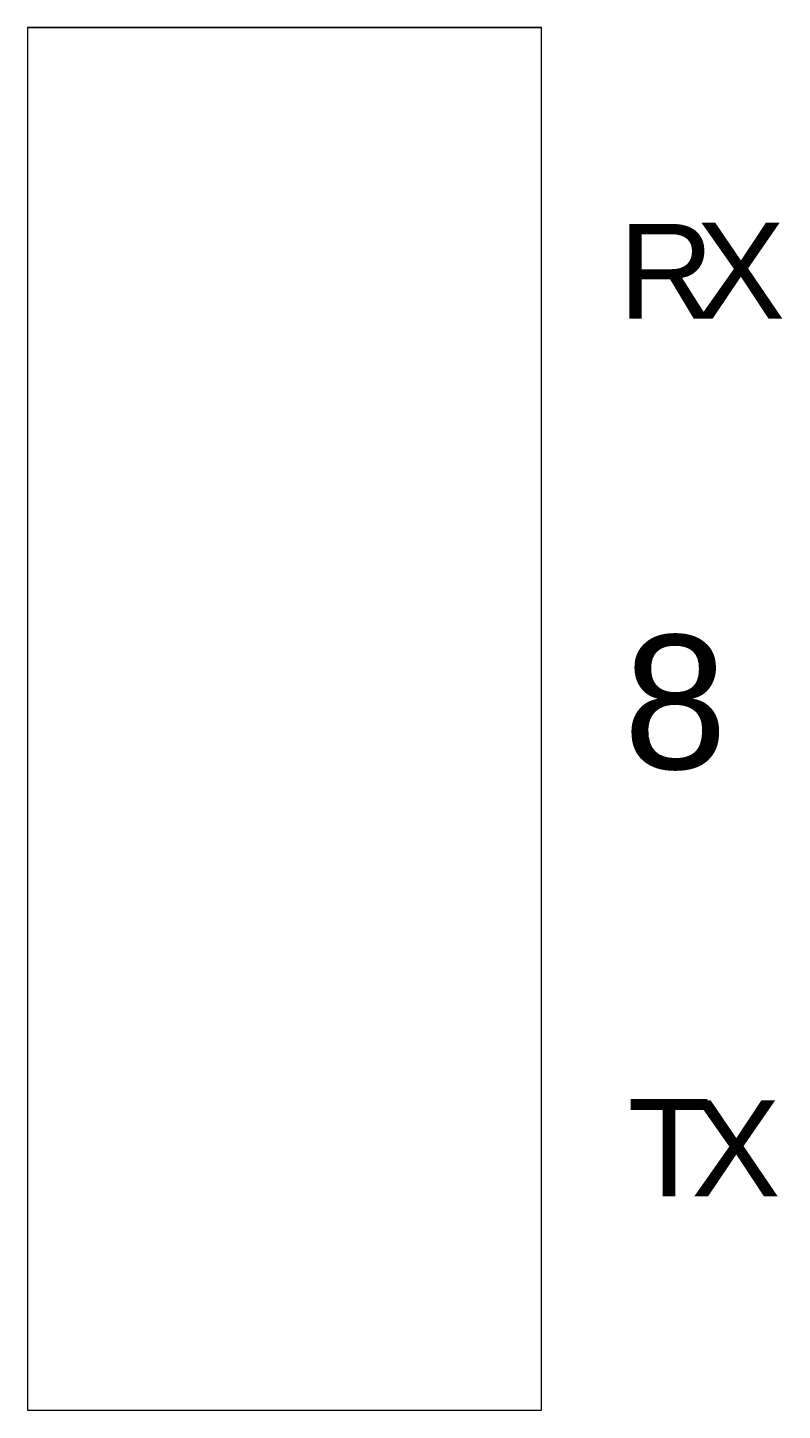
# Model space of a CAD drawing. Header units: millimetres. Extents: x 1359 to 3577, y 1336 to 3557.
# Drawn here: x 3141.37 to 3155.41, y 3263.36 to 3289.06 of the extents above; entities that cross this region are included whole.
import ezdxf

# ---------------------------------------------------------------- set-up
doc = ezdxf.new("R2010")
doc.units = ezdxf.units.MM
doc.layers.add('000-PI-Oprema', color=30, linetype='Continuous', lineweight=5)
doc.styles.add('Arial$001H0', font='arial.ttf')

msp = doc.modelspace()

# ---------------------------------------------------------------- linework, layer by layer
at = {"layer": '000-PI-Oprema', "color": 0, "linetype": 'ByBlock', "lineweight": 0}
for points in [[(3141.369, 3263.356), (3150.924, 3263.356), (3150.924, 3289.061), (3141.369, 3289.061)], [(3141.369, 3263.356), (3150.924, 3263.356), (3150.924, 3289.06), (3141.369, 3289.06)]]:
    msp.add_lwpolyline(points, close=True, dxfattribs=at)

# ---------------------------------------------------------------- texts
at = {"layer": '000-PI-Oprema', "color": 0, "linetype": 'ByBlock', "lineweight": 0, "style": 'Arial$001H0'}
for s, height, p in [('R', 1.762, (3152.359, 3283.65)), ('R', 1.762, (3152.359, 3283.65)), ('X', 1.784, (3153.796, 3283.65)), ('X', 1.784, (3153.796, 3283.65)), ('8', 2.489, (3152.448, 3275.279)), ('8', 2.489, (3152.448, 3275.279)), ('T', 1.809, (3152.528, 3267.333)), ('T', 1.809, (3152.528, 3267.332)), ('X', 1.784, (3153.711, 3267.333)), ('X', 1.784, (3153.711, 3267.332))]:
    msp.add_text(s, height=height, dxfattribs=at).set_placement(p)

doc.saveas('drawing.dxf')
